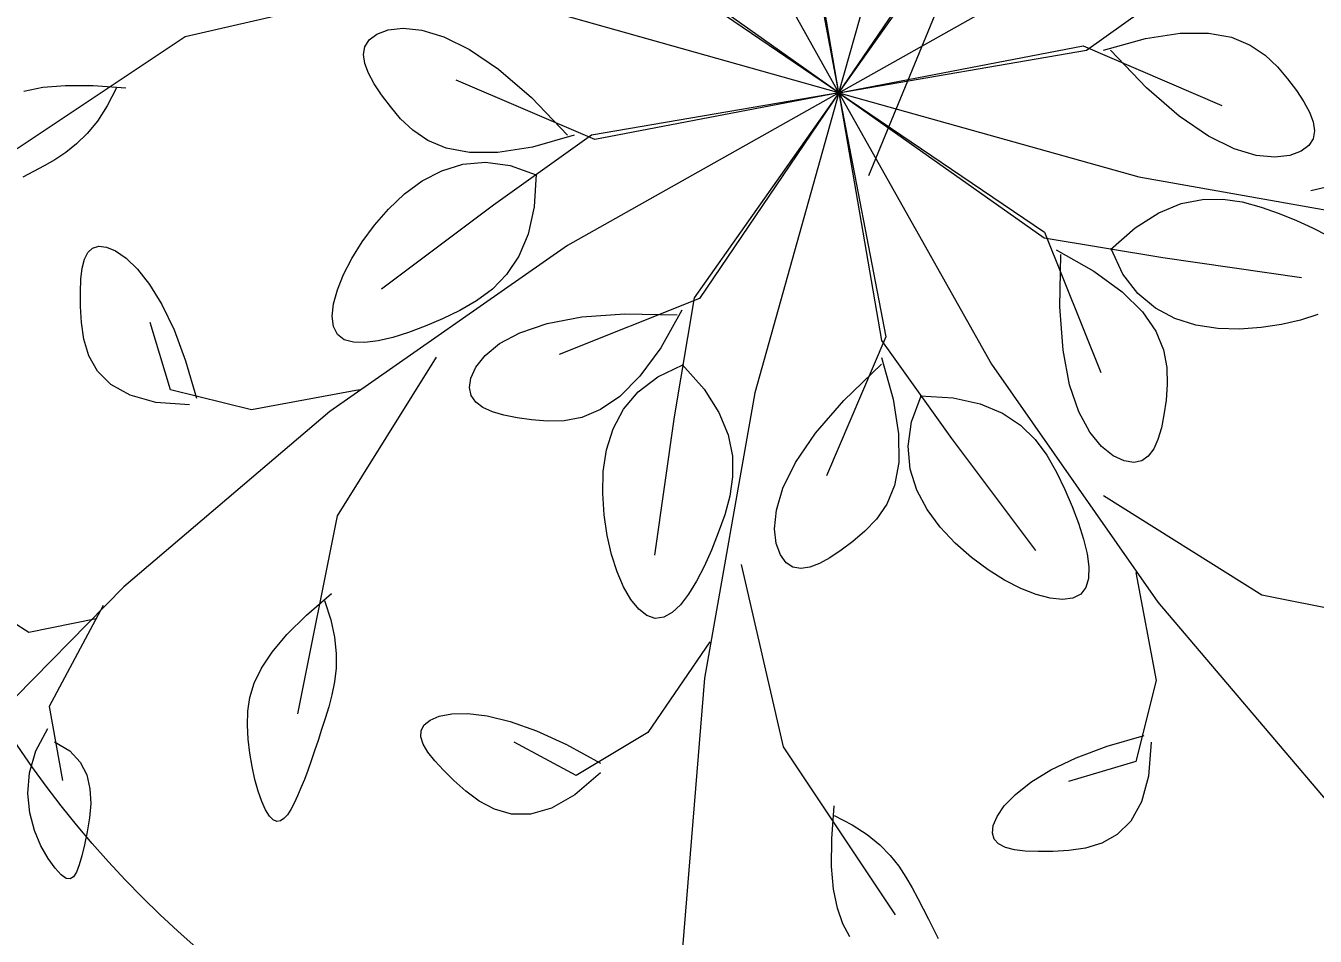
# Model space of a CAD drawing. Header units: centimetres. Extents: x -26724 to 60145, y -23645 to 6771.
# Drawn here: x -18942.06 to -18903.81, y 5664.13 to 5691.13 of the extents above; entities that cross this region are included whole.
import ezdxf

# ---------------------------------------------------------------- set-up
doc = ezdxf.new("R2010")
doc.units = ezdxf.units.CM
doc.linetypes.add('AUSGEZOGEN', pattern=[0])
doc.linetypes.add('PUNKT2_S9', pattern=[0.35, 0.15, -0.1, 0, -0.1])
for name, color, linetype, lineweight in [('4.KOTE', 88, 'Continuous', 15), ('Moebel', 252, 'PUNKT2_S9', 13), ('namjestaj', 150, 'Continuous', 5)]:
    doc.layers.add(name, color=color, linetype=linetype, lineweight=lineweight)
doc.styles.get("Standard").update_dxf_attribs({"font": 'calibri.ttf'})
doc.dimstyles.new('ja 1 50', dxfattribs={"dimtxt": 10, "dimasz": 5, "dimexe": 5, "dimexo": 5, "dimgap": 1, "dimtad": 1, "dimdec": 0, "dimtxsty": 'Standard', "dimblk": 'ARCHTICK', "dimcen": 2.5, "dimclrd": 256, "dimclrt": 7, "dimadec": 0, "dimazin": 0, "dimtfac": 1, "dimtdec": 0, "dimtix": 1, "dimtmove": 1, "dimatfit": 3, "dimldrblk": 'ARCHTICK', "dimfxl": 10, "dimfxlon": 1, "dimlwd": 0, "dimlwe": 9, "dimarcsym": 0})

# ---------------------------------------------------------------- blocks, each defined once
blk = doc.blocks.new('ggggt')
at = {"layer": 'Moebel', "color": 91, "linetype": 'AUSGEZOGEN', "lineweight": 18, "transparency": 33554687}
for p, q in [((1567, 1992.575, 13.5), (1569.494, 2001.472, 13.5)), ((1567, 1992.575, 13.5), (1562.472, 2000.63, 13.5)), ((1567, 1992.575, 13.5), (1565.613, 1999.816, 13.5)), ((1567, 1992.575, 13.5), (1565.738, 1999.918, 13.5)), ((1567, 1992.575, 13.5), (1571.14, 1998.676, 13.5)), ((1567, 1992.575, 13.5), (1571.301, 1998.659, 13.5)), ((1567, 1992.575, 13.5), (1575.055, 1997.103, 13.5)), ((1567, 1992.575, 13.5), (1560.899, 1996.714, 13.5)), ((1567, 1992.575, 13.5), (1560.916, 1996.875, 13.5)), ((1574.344, 1993.837, 13.5), (1577.251, 1995.912, 13.5)), ((1553.004, 1995.474, 13.5), (1547.603, 1994.232, 13.5)), ((1567, 1992.575, 13.5), (1558.103, 1995.069, 13.5)), ((1547.603, 1994.232, 13.5), (1542.619, 1990.912, 13.5)), ((1553.063, 1994.142, 13.5), (1553.292, 1994.311, 13.5)), ((1553.292, 1994.311, 13.5), (1553.627, 1994.436, 13.5)), ((1553.627, 1994.436, 13.5), (1554.07, 1994.489, 13.5)), ((1554.07, 1994.489, 13.5), (1554.62, 1994.434, 13.5)), ((1554.62, 1994.434, 13.5), (1555.276, 1994.236, 13.5)), ((1555.276, 1994.236, 13.5), (1556.037, 1993.86, 13.5)), ((1576.09, 1994.184, 13.5), (1577.119, 1994.344, 13.5)), ((1577.119, 1994.344, 13.5), (1577.964, 1994.346, 13.5)), ((1577.964, 1994.346, 13.5), (1578.65, 1994.218, 13.5)), ((1578.65, 1994.218, 13.5), (1579.202, 1993.99, 13.5)), ((1552.891, 1993.705, 13.5), (1552.932, 1993.94, 13.5)), ((1552.932, 1993.94, 13.5), (1553.063, 1994.142, 13.5)), ((1556.037, 1993.86, 13.5), (1556.903, 1993.27, 13.5)), ((1567, 1992.575, 13.5), (1574.242, 1993.962, 13.5)), ((1567, 1992.575, 13.5), (1574.344, 1993.837, 13.5)), ((1574.242, 1993.962, 13.5), (1578.359, 1992.2, 13.5)), ((1574.852, 1993.837, 13.5), (1576.09, 1994.184, 13.5)), ((1576.127, 1992.716, 13.5), (1575.052, 1993.837, 13.5)), ((1579.202, 1993.99, 13.5), (1579.646, 1993.69, 13.5)), ((1552.929, 1993.442, 13.5), (1552.891, 1993.705, 13.5)), ((1553.038, 1993.153, 13.5), (1552.929, 1993.442, 13.5)), ((1579.646, 1993.69, 13.5), (1580.006, 1993.346, 13.5)), ((1553.207, 1992.842, 13.5), (1553.038, 1993.153, 13.5)), ((1556.903, 1993.27, 13.5), (1557.874, 1992.433, 13.5)), ((1580.006, 1993.346, 13.5), (1580.308, 1992.988, 13.5)), ((1542.815, 1992.623, 13.5), (1543.376, 1992.737, 13.5)), ((1543.376, 1992.737, 13.5), (1544.055, 1992.794, 13.5)), ((1544.055, 1992.794, 13.5), (1544.871, 1992.79, 13.5)), ((1544.871, 1992.79, 13.5), (1545.846, 1992.719, 13.5)), ((1545.563, 1992.719, 13.5), (1545.289, 1992.184, 13.5)), ((1553.429, 1992.51, 13.5), (1553.207, 1992.842, 13.5)), ((1559.759, 1991.188, 13.5), (1555.642, 1992.949, 13.5)), ((1577.097, 1991.879, 13.5), (1576.127, 1992.716, 13.5)), ((1580.308, 1992.988, 13.5), (1580.572, 1992.639, 13.5)), ((1553.692, 1992.162, 13.5), (1553.429, 1992.51, 13.5)), ((1557.874, 1992.433, 13.5), (1558.949, 1991.312, 13.5)), ((1567, 1992.575, 13.5), (1558.945, 1988.047, 13.5)), ((1567, 1992.575, 13.5), (1559.657, 1991.313, 13.5)), ((1567, 1992.575, 13.5), (1559.759, 1991.188, 13.5)), ((1567, 1992.575, 13.5), (1562.7, 1986.49, 13.5)), ((1567, 1992.575, 13.5), (1562.861, 1986.473, 13.5)), ((1567, 1992.575, 13.5), (1564.507, 1983.677, 13.5)), ((1567, 1992.575, 13.5), (1568.262, 1985.231, 13.5)), ((1567, 1992.575, 13.5), (1573.085, 1988.274, 13.5)), ((1567, 1992.575, 13.5), (1568.387, 1985.333, 13.5)), ((1567, 1992.575, 13.5), (1573.102, 1988.435, 13.5)), ((1567, 1992.575, 13.5), (1571.528, 1984.52, 13.5)), ((1567, 1992.575, 13.5), (1575.898, 1990.081, 13.5)), ((1580.572, 1992.639, 13.5), (1580.793, 1992.307, 13.5)), ((1580.793, 1992.307, 13.5), (1580.963, 1991.996, 13.5)), ((1545.289, 1992.184, 13.5), (1544.999, 1991.736, 13.5)), ((1553.995, 1991.803, 13.5), (1553.692, 1992.162, 13.5)), ((1580.963, 1991.996, 13.5), (1581.072, 1991.707, 13.5)), ((1544.999, 1991.736, 13.5), (1544.695, 1991.364, 13.5)), ((1554.355, 1991.46, 13.5), (1553.995, 1991.803, 13.5)), ((1577.964, 1991.29, 13.5), (1577.097, 1991.879, 13.5)), ((1581.072, 1991.707, 13.5), (1581.11, 1991.444, 13.5)), ((1544.695, 1991.364, 13.5), (1544.381, 1991.056, 13.5)), ((1554.799, 1991.159, 13.5), (1554.355, 1991.46, 13.5)), ((1555.351, 1990.931, 13.5), (1554.799, 1991.159, 13.5)), ((1559.657, 1991.313, 13.5), (1556.75, 1989.237, 13.5)), ((1559.149, 1991.312, 13.5), (1557.911, 1990.965, 13.5)), ((1578.725, 1990.914, 13.5), (1577.964, 1991.29, 13.5)), ((1581.069, 1991.21, 13.5), (1580.938, 1991.007, 13.5)), ((1581.11, 1991.444, 13.5), (1581.069, 1991.21, 13.5)), ((1544.062, 1990.801, 13.5), (1543.74, 1990.587, 13.5)), ((1544.381, 1991.056, 13.5), (1544.062, 1990.801, 13.5)), ((1556.037, 1990.803, 13.5), (1555.351, 1990.931, 13.5)), ((1556.882, 1990.805, 13.5), (1556.037, 1990.803, 13.5)), ((1557.911, 1990.965, 13.5), (1556.882, 1990.805, 13.5)), ((1579.381, 1990.716, 13.5), (1578.725, 1990.914, 13.5)), ((1580.709, 1990.839, 13.5), (1580.373, 1990.713, 13.5)), ((1580.938, 1991.007, 13.5), (1580.709, 1990.839, 13.5)), ((1580.997, 1989.675, 13.5), (1586.398, 1990.917, 13.5)), ((1543.419, 1990.402, 13.5), (1543.102, 1990.234, 13.5)), ((1543.74, 1990.587, 13.5), (1543.419, 1990.402, 13.5)), ((1555.214, 1990.263, 13.5), (1555.841, 1990.458, 13.5)), ((1555.841, 1990.458, 13.5), (1556.518, 1990.518, 13.5)), ((1556.518, 1990.518, 13.5), (1557.243, 1990.421, 13.5)), ((1557.243, 1990.421, 13.5), (1558.015, 1990.141, 13.5)), ((1579.931, 1990.661, 13.5), (1579.381, 1990.716, 13.5)), ((1580.373, 1990.713, 13.5), (1579.931, 1990.661, 13.5)), ((1543.102, 1990.234, 13.5), (1542.792, 1990.073, 13.5)), ((1554.637, 1989.96, 13.5), (1555.214, 1990.263, 13.5)), ((1558.015, 1990.162, 13.5), (1557.953, 1989.19, 13.5)), ((1575.898, 1990.081, 13.5), (1584.368, 1988.582, 13.5)), ((1554.112, 1989.573, 13.5), (1554.637, 1989.96, 13.5)), ((1556.75, 1989.237, 13.5), (1553.427, 1986.747, 13.5)), ((1553.638, 1989.126, 13.5), (1554.112, 1989.573, 13.5)), ((1576.487, 1989.014, 13.5), (1577.151, 1989.286, 13.5)), ((1577.151, 1989.286, 13.5), (1577.784, 1989.412, 13.5)), ((1577.784, 1989.412, 13.5), (1578.388, 1989.42, 13.5)), ((1578.388, 1989.42, 13.5), (1578.967, 1989.335, 13.5)), ((1578.967, 1989.335, 13.5), (1579.523, 1989.185, 13.5)), ((1553.218, 1988.645, 13.5), (1553.638, 1989.126, 13.5)), ((1557.953, 1989.19, 13.5), (1557.775, 1988.384, 13.5)), ((1575.791, 1988.57, 13.5), (1576.487, 1989.014, 13.5)), ((1579.523, 1989.185, 13.5), (1580.057, 1988.995, 13.5)), ((1580.057, 1988.995, 13.5), (1580.571, 1988.789, 13.5)), ((1552.853, 1988.152, 13.5), (1553.218, 1988.645, 13.5)), ((1575.06, 1987.927, 13.5), (1575.791, 1988.57, 13.5)), ((1580.571, 1988.789, 13.5), (1581.053, 1988.572, 13.5)), ((1581.053, 1988.572, 13.5), (1581.491, 1988.345, 13.5)), ((1552.546, 1987.66, 13.5), (1552.853, 1988.152, 13.5)), ((1557.775, 1988.384, 13.5), (1557.498, 1987.723, 13.5)), ((1573.085, 1988.274, 13.5), (1576.609, 1987.686, 13.5)), ((1573.102, 1988.435, 13.5), (1574.768, 1984.278, 13.5)), ((1544.619, 1987.639, 13.5), (1544.72, 1987.839, 13.5)), ((1544.72, 1987.839, 13.5), (1544.859, 1987.969, 13.5)), ((1544.859, 1987.969, 13.5), (1545.039, 1988.023, 13.5)), ((1545.039, 1988.023, 13.5), (1545.265, 1987.997, 13.5)), ((1545.265, 1987.997, 13.5), (1545.539, 1987.883, 13.5)), ((1545.539, 1987.883, 13.5), (1545.851, 1987.669, 13.5)), ((1558.945, 1988.047, 13.5), (1551.896, 1983.117, 13.5)), ((1557.498, 1987.723, 13.5), (1557.14, 1987.186, 13.5)), ((1573.445, 1987.916, 13.5), (1574.566, 1987.285, 13.5)), ((1573.554, 1986.222, 13.5), (1573.587, 1987.774, 13.5)), ((1575.423, 1987.198, 13.5), (1575.075, 1987.942, 13.5)), ((1544.51, 1987.046, 13.5), (1544.55, 1987.372, 13.5)), ((1544.55, 1987.372, 13.5), (1544.619, 1987.639, 13.5)), ((1545.851, 1987.669, 13.5), (1546.192, 1987.342, 13.5)), ((1546.192, 1987.342, 13.5), (1546.55, 1986.887, 13.5)), ((1552.3, 1987.182, 13.5), (1552.546, 1987.66, 13.5)), ((1576.609, 1987.686, 13.5), (1580.719, 1987.098, 13.5)), ((1544.494, 1986.664, 13.5), (1544.51, 1987.046, 13.5)), ((1552.119, 1986.729, 13.5), (1552.3, 1987.182, 13.5)), ((1557.14, 1987.186, 13.5), (1556.717, 1986.753, 13.5)), ((1574.566, 1987.285, 13.5), (1575.407, 1986.671, 13.5)), ((1575.867, 1986.616, 13.5), (1575.423, 1987.198, 13.5)), ((1544.498, 1986.231, 13.5), (1544.494, 1986.664, 13.5)), ((1546.55, 1986.887, 13.5), (1546.915, 1986.291, 13.5)), ((1552.008, 1986.313, 13.5), (1552.119, 1986.729, 13.5)), ((1556.717, 1986.753, 13.5), (1556.248, 1986.403, 13.5)), ((1575.407, 1986.671, 13.5), (1576.005, 1986.075, 13.5)), ((1576.388, 1986.181, 13.5), (1575.867, 1986.616, 13.5)), ((1544.523, 1985.757, 13.5), (1544.498, 1986.231, 13.5)), ((1546.915, 1986.291, 13.5), (1547.274, 1985.539, 13.5)), ((1551.969, 1985.945, 13.5), (1552.008, 1986.313, 13.5)), ((1556.248, 1986.403, 13.5), (1555.749, 1986.117, 13.5)), ((1562.861, 1986.473, 13.5), (1558.704, 1984.808, 13.5)), ((1562.7, 1986.49, 13.5), (1562.112, 1982.966, 13.5)), ((1573.648, 1984.943, 13.5), (1573.554, 1986.222, 13.5)), ((1576.969, 1985.875, 13.5), (1576.388, 1986.181, 13.5)), ((1552.007, 1985.639, 13.5), (1551.969, 1985.945, 13.5)), ((1555.237, 1985.873, 13.5), (1554.728, 1985.656, 13.5)), ((1555.749, 1986.117, 13.5), (1555.237, 1985.873, 13.5)), ((1558.34, 1985.731, 13.5), (1559.369, 1985.927, 13.5)), ((1559.369, 1985.927, 13.5), (1560.647, 1986.021, 13.5)), ((1560.647, 1986.021, 13.5), (1562.2, 1985.988, 13.5)), ((1562.342, 1986.13, 13.5), (1561.711, 1985.009, 13.5)), ((1576.005, 1986.075, 13.5), (1576.4, 1985.499, 13.5)), ((1577.591, 1985.681, 13.5), (1576.969, 1985.875, 13.5)), ((1580.697, 1985.829, 13.5), (1580.132, 1985.698, 13.5)), ((1581.209, 1985.993, 13.5), (1580.697, 1985.829, 13.5)), ((1544.595, 1985.262, 13.5), (1544.523, 1985.757, 13.5)), ((1547.169, 1983.766, 13.5), (1546.568, 1985.765, 13.5)), ((1547.274, 1985.539, 13.5), (1547.618, 1984.619, 13.5)), ((1552.125, 1985.404, 13.5), (1552.007, 1985.639, 13.5)), ((1554.234, 1985.468, 13.5), (1553.763, 1985.319, 13.5)), ((1554.728, 1985.656, 13.5), (1554.234, 1985.468, 13.5)), ((1556.932, 1985.135, 13.5), (1557.535, 1985.458, 13.5)), ((1557.535, 1985.458, 13.5), (1558.34, 1985.731, 13.5)), ((1576.4, 1985.499, 13.5), (1576.629, 1984.947, 13.5)), ((1578.237, 1985.583, 13.5), (1577.591, 1985.681, 13.5)), ((1578.887, 1985.564, 13.5), (1578.237, 1985.583, 13.5)), ((1579.524, 1985.608, 13.5), (1578.887, 1985.564, 13.5)), ((1580.132, 1985.698, 13.5), (1579.524, 1985.608, 13.5)), ((1544.745, 1984.774, 13.5), (1544.595, 1985.262, 13.5)), ((1552.324, 1985.25, 13.5), (1552.125, 1985.404, 13.5)), ((1552.598, 1985.172, 13.5), (1552.324, 1985.25, 13.5)), ((1552.936, 1985.163, 13.5), (1552.598, 1985.172, 13.5)), ((1553.327, 1985.214, 13.5), (1552.936, 1985.163, 13.5)), ((1553.763, 1985.319, 13.5), (1553.327, 1985.214, 13.5)), ((1556.504, 1984.785, 13.5), (1556.932, 1985.135, 13.5)), ((1568.387, 1985.333, 13.5), (1566.626, 1981.216, 13.5)), ((1568.262, 1985.231, 13.5), (1570.338, 1982.324, 13.5)), ((1545.003, 1984.317, 13.5), (1544.745, 1984.774, 13.5)), ((1555.053, 1984.728, 13.5), (1552.112, 1980.03, 13.5)), ((1556.228, 1984.435, 13.5), (1556.504, 1984.785, 13.5)), ((1561.711, 1985.009, 13.5), (1561.096, 1984.168, 13.5)), ((1568.263, 1984.723, 13.5), (1568.61, 1983.485, 13.5)), ((1573.844, 1983.914, 13.5), (1573.648, 1984.943, 13.5)), ((1576.629, 1984.947, 13.5), (1576.731, 1984.421, 13.5)), ((1545.4, 1983.918, 13.5), (1545.003, 1984.317, 13.5)), ((1547.618, 1984.619, 13.5), (1547.935, 1983.516, 13.5)), ((1556.08, 1984.109, 13.5), (1556.228, 1984.435, 13.5)), ((1561.624, 1984.152, 13.5), (1562.368, 1984.5, 13.5)), ((1562.353, 1984.515, 13.5), (1562.996, 1983.784, 13.5)), ((1567.142, 1983.448, 13.5), (1568.263, 1984.523, 13.5)), ((1571.528, 1984.52, 13.5), (1576.458, 1977.47, 13.5)), ((1576.731, 1984.421, 13.5), (1576.742, 1983.924, 13.5)), ((1545.967, 1983.6, 13.5), (1545.4, 1983.918, 13.5)), ((1556.036, 1983.828, 13.5), (1556.08, 1984.109, 13.5)), ((1561.096, 1984.168, 13.5), (1560.5, 1983.57, 13.5)), ((1561.042, 1983.708, 13.5), (1561.624, 1984.152, 13.5)), ((1574.117, 1983.109, 13.5), (1573.844, 1983.914, 13.5)), ((1576.742, 1983.924, 13.5), (1576.703, 1983.456, 13.5)), ((1546.735, 1983.391, 13.5), (1545.967, 1983.6, 13.5)), ((1549.572, 1983.166, 13.5), (1547.169, 1983.766, 13.5)), ((1552.775, 1983.766, 13.5), (1549.572, 1983.166, 13.5)), ((1556.087, 1983.592, 13.5), (1556.036, 1983.828, 13.5)), ((1556.224, 1983.397, 13.5), (1556.087, 1983.592, 13.5)), ((1560.5, 1983.57, 13.5), (1559.925, 1983.175, 13.5)), ((1560.606, 1983.187, 13.5), (1561.042, 1983.708, 13.5)), ((1562.996, 1983.784, 13.5), (1563.44, 1983.088, 13.5)), ((1564.507, 1983.677, 13.5), (1563.007, 1975.207, 13.5)), ((1569.154, 1982.817, 13.5), (1569.434, 1983.59, 13.5)), ((1569.413, 1983.59, 13.5), (1570.385, 1983.527, 13.5)), ((1570.385, 1983.527, 13.5), (1571.191, 1983.349, 13.5)), ((1551.896, 1983.117, 13.5), (1545.785, 1977.92, 13.5)), ((1547.735, 1983.316, 13.5), (1546.735, 1983.391, 13.5)), ((1556.437, 1983.238, 13.5), (1556.224, 1983.397, 13.5)), ((1556.718, 1983.111, 13.5), (1556.437, 1983.238, 13.5)), ((1557.058, 1983.01, 13.5), (1556.718, 1983.111, 13.5)), ((1559.925, 1983.175, 13.5), (1559.373, 1982.946, 13.5)), ((1560.3, 1982.606, 13.5), (1560.606, 1983.187, 13.5)), ((1566.305, 1982.478, 13.5), (1567.142, 1983.448, 13.5)), ((1568.61, 1983.485, 13.5), (1568.77, 1982.456, 13.5)), ((1571.191, 1983.349, 13.5), (1571.852, 1983.072, 13.5)), ((1576.703, 1983.456, 13.5), (1576.643, 1983.024, 13.5)), ((1557.449, 1982.932, 13.5), (1557.058, 1983.01, 13.5)), ((1557.882, 1982.872, 13.5), (1557.449, 1982.932, 13.5)), ((1558.349, 1982.833, 13.5), (1557.882, 1982.872, 13.5)), ((1558.847, 1982.844, 13.5), (1558.349, 1982.833, 13.5)), ((1559.373, 1982.946, 13.5), (1558.847, 1982.844, 13.5)), ((1562.112, 1982.966, 13.5), (1561.524, 1978.856, 13.5)), ((1563.44, 1983.088, 13.5), (1563.712, 1982.424, 13.5)), ((1569.057, 1982.092, 13.5), (1569.154, 1982.817, 13.5)), ((1571.852, 1983.072, 13.5), (1572.389, 1982.714, 13.5)), ((1574.44, 1982.506, 13.5), (1574.117, 1983.109, 13.5)), ((1576.643, 1983.024, 13.5), (1576.565, 1982.633, 13.5)), ((1560.107, 1981.984, 13.5), (1560.3, 1982.606, 13.5)), ((1563.712, 1982.424, 13.5), (1563.838, 1981.791, 13.5)), ((1565.715, 1981.611, 13.5), (1566.305, 1982.478, 13.5)), ((1568.77, 1982.456, 13.5), (1568.772, 1981.611, 13.5)), ((1572.389, 1982.714, 13.5), (1572.822, 1982.292, 13.5)), ((1574.79, 1982.078, 13.5), (1574.44, 1982.506, 13.5)), ((1576.565, 1982.633, 13.5), (1576.464, 1982.292, 13.5)), ((1560.009, 1981.338, 13.5), (1560.107, 1981.984, 13.5)), ((1569.117, 1981.415, 13.5), (1569.057, 1982.092, 13.5)), ((1570.338, 1982.324, 13.5), (1572.828, 1979.001, 13.5)), ((1572.822, 1982.292, 13.5), (1573.172, 1981.822, 13.5)), ((1575.14, 1981.802, 13.5), (1574.79, 1982.078, 13.5)), ((1576.337, 1982.011, 13.5), (1576.178, 1981.798, 13.5)), ((1576.464, 1982.292, 13.5), (1576.337, 1982.011, 13.5)), ((1563.838, 1981.791, 13.5), (1563.846, 1981.187, 13.5)), ((1565.339, 1980.85, 13.5), (1565.715, 1981.611, 13.5)), ((1568.772, 1981.611, 13.5), (1568.644, 1980.925, 13.5)), ((1573.172, 1981.822, 13.5), (1573.458, 1981.323, 13.5)), ((1575.466, 1981.654, 13.5), (1575.14, 1981.802, 13.5)), ((1575.747, 1981.611, 13.5), (1575.466, 1981.654, 13.5)), ((1575.983, 1981.662, 13.5), (1575.747, 1981.611, 13.5)), ((1576.178, 1981.798, 13.5), (1575.983, 1981.662, 13.5)), ((1559.99, 1980.688, 13.5), (1560.009, 1981.338, 13.5)), ((1569.312, 1980.788, 13.5), (1569.117, 1981.415, 13.5)), ((1573.458, 1981.323, 13.5), (1573.702, 1980.811, 13.5)), ((1563.846, 1981.187, 13.5), (1563.761, 1980.608, 13.5)), ((1565.142, 1980.194, 13.5), (1565.339, 1980.85, 13.5)), ((1568.644, 1980.925, 13.5), (1568.416, 1980.373, 13.5)), ((1560.034, 1980.051, 13.5), (1559.99, 1980.688, 13.5)), ((1563.761, 1980.608, 13.5), (1563.611, 1980.052, 13.5)), ((1569.615, 1980.211, 13.5), (1569.312, 1980.788, 13.5)), ((1573.702, 1980.811, 13.5), (1573.919, 1980.302, 13.5)), ((1574.847, 1980.627, 13.5), (1579.545, 1977.686, 13.5)), ((1560.124, 1979.443, 13.5), (1560.034, 1980.051, 13.5)), ((1563.611, 1980.052, 13.5), (1563.421, 1979.518, 13.5)), ((1565.086, 1979.644, 13.5), (1565.142, 1980.194, 13.5)), ((1568.416, 1980.373, 13.5), (1568.115, 1979.929, 13.5)), ((1570.002, 1979.686, 13.5), (1569.615, 1980.211, 13.5)), ((1573.919, 1980.302, 13.5), (1574.107, 1979.808, 13.5)), ((1552.112, 1980.03, 13.5), (1550.936, 1974.158, 13.5)), ((1568.115, 1979.929, 13.5), (1567.772, 1979.569, 13.5)), ((1570.449, 1979.213, 13.5), (1570.002, 1979.686, 13.5)), ((1574.107, 1979.808, 13.5), (1574.256, 1979.338, 13.5)), ((1560.254, 1978.878, 13.5), (1560.124, 1979.443, 13.5)), ((1563.421, 1979.518, 13.5), (1563.215, 1979.004, 13.5)), ((1565.139, 1979.202, 13.5), (1565.086, 1979.644, 13.5)), ((1567.772, 1979.569, 13.5), (1567.413, 1979.267, 13.5)), ((1574.256, 1979.338, 13.5), (1574.361, 1978.902, 13.5)), ((1563.215, 1979.004, 13.5), (1562.998, 1978.522, 13.5)), ((1565.265, 1978.866, 13.5), (1565.139, 1979.202, 13.5)), ((1567.065, 1979.003, 13.5), (1566.733, 1978.782, 13.5)), ((1567.413, 1979.267, 13.5), (1567.065, 1979.003, 13.5)), ((1570.93, 1978.793, 13.5), (1570.449, 1979.213, 13.5)), ((1560.419, 1978.366, 13.5), (1560.254, 1978.878, 13.5)), ((1562.998, 1978.522, 13.5), (1562.771, 1978.084, 13.5)), ((1564.101, 1978.578, 13.5), (1565.343, 1973.177, 13.5)), ((1565.433, 1978.637, 13.5), (1565.265, 1978.866, 13.5)), ((1565.635, 1978.506, 13.5), (1565.433, 1978.637, 13.5)), ((1566.422, 1978.612, 13.5), (1566.133, 1978.503, 13.5)), ((1566.733, 1978.782, 13.5), (1566.422, 1978.612, 13.5)), ((1571.423, 1978.427, 13.5), (1570.93, 1978.793, 13.5)), ((1574.361, 1978.902, 13.5), (1574.412, 1978.51, 13.5)), ((1560.611, 1977.918, 13.5), (1560.419, 1978.366, 13.5)), ((1565.87, 1978.465, 13.5), (1565.635, 1978.506, 13.5)), ((1566.133, 1978.503, 13.5), (1565.87, 1978.465, 13.5)), ((1571.915, 1978.12, 13.5), (1571.423, 1978.427, 13.5)), ((1574.403, 1978.172, 13.5), (1574.325, 1977.899, 13.5)), ((1574.412, 1978.51, 13.5), (1574.403, 1978.172, 13.5)), ((1575.809, 1978.35, 13.5), (1576.409, 1975.146, 13.5)), ((1545.785, 1977.92, 13.5), (1540.545, 1972.589, 13.5)), ((1542.963, 1976.57, 13.5), (1540.761, 1977.969, 13.5)), ((1560.827, 1977.545, 13.5), (1560.611, 1977.918, 13.5)), ((1562.771, 1978.084, 13.5), (1562.537, 1977.702, 13.5)), ((1572.393, 1977.874, 13.5), (1571.915, 1978.12, 13.5)), ((1572.846, 1977.693, 13.5), (1572.393, 1977.874, 13.5)), ((1574.325, 1977.899, 13.5), (1574.171, 1977.699, 13.5)), ((1551.2, 1977.079, 13.5), (1551.94, 1977.718, 13.5)), ((1551.74, 1977.519, 13.5), (1551.925, 1976.946, 13.5)), ((1561.059, 1977.258, 13.5), (1560.827, 1977.545, 13.5)), ((1562.296, 1977.388, 13.5), (1562.051, 1977.156, 13.5)), ((1562.537, 1977.702, 13.5), (1562.296, 1977.388, 13.5)), ((1573.262, 1977.582, 13.5), (1572.846, 1977.693, 13.5)), ((1573.63, 1977.543, 13.5), (1573.262, 1977.582, 13.5)), ((1573.936, 1977.581, 13.5), (1573.63, 1977.543, 13.5)), ((1574.171, 1977.699, 13.5), (1573.936, 1977.581, 13.5)), ((1576.458, 1977.47, 13.5), (1581.655, 1971.359, 13.5)), ((1579.545, 1977.686, 13.5), (1585.417, 1976.51, 13.5)), ((1545.166, 1977.369, 13.5), (1543.564, 1974.371, 13.5)), ((1550.62, 1976.505, 13.5), (1551.2, 1977.079, 13.5)), ((1561.303, 1977.068, 13.5), (1561.059, 1977.258, 13.5)), ((1561.552, 1976.985, 13.5), (1561.303, 1977.068, 13.5)), ((1561.802, 1977.018, 13.5), (1561.552, 1976.985, 13.5)), ((1562.051, 1977.156, 13.5), (1561.802, 1977.018, 13.5)), ((1544.966, 1976.969, 13.5), (1542.963, 1976.57, 13.5)), ((1551.925, 1976.946, 13.5), (1552.036, 1976.424, 13.5)), ((1550.181, 1975.984, 13.5), (1550.62, 1976.505, 13.5)), ((1552.036, 1976.424, 13.5), (1552.084, 1975.946, 13.5)), ((1563.17, 1976.287, 13.5), (1561.329, 1973.598, 13.5)), ((1549.865, 1975.507, 13.5), (1550.181, 1975.984, 13.5)), ((1552.084, 1975.946, 13.5), (1552.08, 1975.507, 13.5)), ((1549.652, 1975.062, 13.5), (1549.865, 1975.507, 13.5)), ((1552.08, 1975.507, 13.5), (1552.034, 1975.101, 13.5)), ((1552.034, 1975.101, 13.5), (1551.958, 1974.721, 13.5)), ((1563.007, 1975.207, 13.5), (1562.361, 1967.211, 13.5)), ((1576.409, 1975.146, 13.5), (1575.809, 1972.743, 13.5)), ((1549.526, 1974.64, 13.5), (1549.652, 1975.062, 13.5)), ((1551.958, 1974.721, 13.5), (1551.862, 1974.363, 13.5)), ((1543.564, 1974.371, 13.5), (1543.965, 1972.172, 13.5)), ((1549.466, 1974.23, 13.5), (1549.526, 1974.64, 13.5)), ((1551.862, 1974.363, 13.5), (1551.757, 1974.02, 13.5)), ((1549.454, 1973.82, 13.5), (1549.466, 1974.23, 13.5)), ((1551.757, 1974.02, 13.5), (1551.651, 1973.688, 13.5)), ((1554.69, 1973.828, 13.5), (1554.868, 1973.969, 13.5)), ((1554.868, 1973.969, 13.5), (1555.142, 1974.081, 13.5)), ((1555.142, 1974.081, 13.5), (1555.515, 1974.151, 13.5)), ((1555.515, 1974.151, 13.5), (1555.987, 1974.161, 13.5)), ((1555.987, 1974.161, 13.5), (1556.562, 1974.092, 13.5)), ((1556.562, 1974.092, 13.5), (1557.241, 1973.928, 13.5)), ((1543.173, 1973.052, 13.5), (1543.53, 1973.72, 13.5)), ((1549.474, 1973.405, 13.5), (1549.454, 1973.82, 13.5)), ((1551.651, 1973.688, 13.5), (1551.547, 1973.366, 13.5)), ((1554.594, 1973.472, 13.5), (1554.601, 1973.662, 13.5)), ((1554.601, 1973.662, 13.5), (1554.69, 1973.828, 13.5)), ((1557.241, 1973.928, 13.5), (1558.026, 1973.651, 13.5)), ((1558.026, 1973.651, 13.5), (1558.92, 1973.244, 13.5)), ((1561.329, 1973.598, 13.5), (1559.206, 1972.323, 13.5)), ((1543.73, 1973.321, 13.5), (1544.179, 1973.056, 13.5)), ((1549.52, 1972.991, 13.5), (1549.474, 1973.405, 13.5)), ((1551.547, 1973.366, 13.5), (1551.444, 1973.056, 13.5)), ((1554.664, 1973.258, 13.5), (1554.594, 1973.472, 13.5)), ((1554.804, 1973.021, 13.5), (1554.664, 1973.258, 13.5)), ((1559.206, 1972.323, 13.5), (1557.367, 1973.312, 13.5)), ((1558.92, 1973.244, 13.5), (1559.925, 1972.688, 13.5)), ((1565.343, 1973.177, 13.5), (1568.663, 1968.193, 13.5)), ((1574.036, 1972.848, 13.5), (1574.956, 1973.192, 13.5)), ((1574.956, 1973.192, 13.5), (1576.059, 1973.509, 13.5)), ((1576.259, 1973.309, 13.5), (1576.184, 1972.309, 13.5)), ((1542.984, 1972.405, 13.5), (1543.173, 1973.052, 13.5)), ((1544.179, 1973.056, 13.5), (1544.49, 1972.725, 13.5)), ((1549.588, 1972.589, 13.5), (1549.52, 1972.991, 13.5)), ((1551.444, 1973.056, 13.5), (1551.342, 1972.758, 13.5)), ((1555.007, 1972.762, 13.5), (1554.804, 1973.021, 13.5)), ((1573.284, 1972.489, 13.5), (1574.036, 1972.848, 13.5)), ((1542.934, 1971.789, 13.5), (1542.984, 1972.405, 13.5)), ((1544.49, 1972.725, 13.5), (1544.683, 1972.343, 13.5)), ((1549.673, 1972.209, 13.5), (1549.588, 1972.589, 13.5)), ((1551.24, 1972.475, 13.5), (1551.14, 1972.207, 13.5)), ((1551.342, 1972.758, 13.5), (1551.24, 1972.475, 13.5)), ((1555.266, 1972.48, 13.5), (1555.007, 1972.762, 13.5)), ((1555.574, 1972.177, 13.5), (1555.266, 1972.48, 13.5)), ((1559.925, 1972.405, 13.5), (1559.164, 1971.751, 13.5)), ((1572.688, 1972.124, 13.5), (1573.284, 1972.489, 13.5)), ((1575.809, 1972.743, 13.5), (1573.81, 1972.142, 13.5)), ((1544.683, 1972.343, 13.5), (1544.779, 1971.927, 13.5)), ((1549.771, 1971.861, 13.5), (1549.673, 1972.209, 13.5)), ((1551.14, 1972.207, 13.5), (1551.039, 1971.955, 13.5)), ((1555.928, 1971.86, 13.5), (1555.574, 1972.177, 13.5)), ((1572.233, 1971.766, 13.5), (1572.688, 1972.124, 13.5)), ((1576.184, 1972.309, 13.5), (1575.975, 1971.541, 13.5)), ((1542.994, 1971.215, 13.5), (1542.934, 1971.789, 13.5)), ((1544.779, 1971.927, 13.5), (1544.8, 1971.496, 13.5)), ((1549.879, 1971.557, 13.5), (1549.771, 1971.861, 13.5)), ((1550.939, 1971.721, 13.5), (1550.839, 1971.507, 13.5)), ((1551.039, 1971.955, 13.5), (1550.939, 1971.721, 13.5)), ((1556.328, 1971.561, 13.5), (1555.928, 1971.86, 13.5)), ((1559.164, 1971.751, 13.5), (1558.473, 1971.356, 13.5)), ((1571.906, 1971.426, 13.5), (1572.233, 1971.766, 13.5)), ((1544.8, 1971.496, 13.5), (1544.765, 1971.065, 13.5)), ((1549.991, 1971.307, 13.5), (1549.879, 1971.557, 13.5)), ((1550.105, 1971.122, 13.5), (1549.991, 1971.307, 13.5)), ((1550.738, 1971.318, 13.5), (1550.637, 1971.163, 13.5)), ((1550.839, 1971.507, 13.5), (1550.738, 1971.318, 13.5)), ((1556.779, 1971.322, 13.5), (1556.328, 1971.561, 13.5)), ((1557.284, 1971.181, 13.5), (1556.779, 1971.322, 13.5)), ((1558.473, 1971.356, 13.5), (1557.848, 1971.179, 13.5)), ((1566.785, 1970.446, 13.5), (1566.856, 1971.421, 13.5)), ((1571.692, 1971.113, 13.5), (1571.906, 1971.426, 13.5)), ((1575.975, 1971.541, 13.5), (1575.658, 1970.974, 13.5)), ((1543.134, 1970.696, 13.5), (1542.994, 1971.215, 13.5)), ((1544.765, 1971.065, 13.5), (1544.696, 1970.651, 13.5)), ((1550.216, 1971.008, 13.5), (1550.105, 1971.122, 13.5)), ((1550.324, 1970.962, 13.5), (1550.216, 1971.008, 13.5)), ((1550.43, 1970.978, 13.5), (1550.324, 1970.962, 13.5)), ((1550.534, 1971.047, 13.5), (1550.43, 1970.978, 13.5)), ((1550.637, 1971.163, 13.5), (1550.534, 1971.047, 13.5)), ((1557.848, 1971.179, 13.5), (1557.284, 1971.181, 13.5)), ((1566.856, 1971.138, 13.5), (1567.392, 1970.863, 13.5)), ((1571.578, 1970.839, 13.5), (1571.692, 1971.113, 13.5)), ((1575.658, 1970.974, 13.5), (1575.258, 1970.577, 13.5)), ((1543.326, 1970.242, 13.5), (1543.134, 1970.696, 13.5)), ((1544.696, 1970.651, 13.5), (1544.615, 1970.272, 13.5)), ((1567.392, 1970.863, 13.5), (1567.839, 1970.573, 13.5)), ((1567.839, 1970.573, 13.5), (1568.211, 1970.269, 13.5)), ((1571.552, 1970.613, 13.5), (1571.578, 1970.839, 13.5)), ((1571.606, 1970.433, 13.5), (1571.552, 1970.613, 13.5)), ((1575.258, 1970.577, 13.5), (1574.801, 1970.319, 13.5)), ((1543.54, 1969.863, 13.5), (1543.326, 1970.242, 13.5)), ((1544.615, 1970.272, 13.5), (1544.536, 1969.943, 13.5)), ((1566.781, 1969.629, 13.5), (1566.785, 1970.446, 13.5)), ((1568.211, 1970.269, 13.5), (1568.519, 1969.956, 13.5)), ((1571.736, 1970.294, 13.5), (1571.606, 1970.433, 13.5)), ((1571.936, 1970.193, 13.5), (1571.736, 1970.294, 13.5)), ((1572.203, 1970.124, 13.5), (1571.936, 1970.193, 13.5)), ((1572.529, 1970.084, 13.5), (1572.203, 1970.124, 13.5)), ((1574.313, 1970.169, 13.5), (1573.818, 1970.097, 13.5)), ((1574.801, 1970.319, 13.5), (1574.313, 1970.169, 13.5)), ((1543.747, 1969.572, 13.5), (1543.54, 1969.863, 13.5)), ((1544.536, 1969.943, 13.5), (1544.46, 1969.671, 13.5)), ((1568.519, 1969.956, 13.5), (1568.774, 1969.636, 13.5)), ((1572.911, 1970.068, 13.5), (1572.529, 1970.084, 13.5)), ((1573.344, 1970.072, 13.5), (1572.911, 1970.068, 13.5)), ((1573.818, 1970.097, 13.5), (1573.344, 1970.072, 13.5)), ((1543.924, 1969.377, 13.5), (1543.747, 1969.572, 13.5)), ((1544.07, 1969.274, 13.5), (1543.924, 1969.377, 13.5)), ((1544.381, 1969.462, 13.5), (1544.293, 1969.322, 13.5)), ((1544.46, 1969.671, 13.5), (1544.381, 1969.462, 13.5)), ((1566.839, 1968.95, 13.5), (1566.781, 1969.629, 13.5)), ((1568.774, 1969.636, 13.5), (1568.988, 1969.314, 13.5)), ((1544.191, 1969.258, 13.5), (1544.07, 1969.274, 13.5)), ((1544.293, 1969.322, 13.5), (1544.191, 1969.258, 13.5)), ((1568.988, 1969.314, 13.5), (1569.173, 1968.993, 13.5)), ((1569.173, 1968.993, 13.5), (1569.341, 1968.676, 13.5)), ((1566.952, 1968.389, 13.5), (1566.839, 1968.95, 13.5)), ((1569.341, 1968.676, 13.5), (1569.502, 1968.366, 13.5)), ((1567.116, 1967.925, 13.5), (1566.952, 1968.389, 13.5)), ((1569.502, 1968.366, 13.5), (1569.656, 1968.065, 13.5)), ((1567.325, 1967.536, 13.5), (1567.116, 1967.925, 13.5)), ((1569.656, 1968.065, 13.5), (1569.802, 1967.772, 13.5)), ((1569.802, 1967.772, 13.5), (1569.94, 1967.49, 13.5))]:
    blk.add_line(p, q, dxfattribs=at)
blk.add_circle((1567.746, 1990.122, 13.5), 30.281, dxfattribs=at)
blk = doc.blocks.new('_ArchTick')
at = {"color": 0, "linetype": 'ByBlock', "const_width": 0.15}
blk.add_lwpolyline([(-0.5, -0.5), (0.5, 0.5)], dxfattribs=at)
blk = doc.blocks.new('*D2842')
at = {"layer": '4.KOTE', "lineweight": 0, "transparency": 16777216}
for p in [(-18875.388, 5787.72), (-18917.051, 5686.697)]:
    blk.add_line(p, (-18888.457, 5756.032), dxfattribs=at)
at = {"layer": 'Defpoints', "color": 0, "lineweight": 50, "transparency": 16777216}
for p in [(-18888.457, 5756.032, 13.5), (-18917.051, 5686.697, 13.5)]:
    blk.add_point(p, dxfattribs=at)
at = {"layer": '4.KOTE', "lineweight": 0, "transparency": 16777216, "xscale": 5, "yscale": 5, "zscale": 5, "rotation": 247.588336424665}
blk.add_blockref('_ArchTick', (-18888.457, 5756.032), dxfattribs=at)
at = {"layer": '4.KOTE', "color": 7, "transparency": 16777216, "insert": (-18885.631, 5778.814), "char_height": 10, "attachment_point": 5, "rotation": 67.5883}
blk.add_mtext('R75', dxfattribs=at)
blk = doc.blocks.new('*D3039')
at = {"layer": '4.KOTE', "color": 0, "lineweight": 9, "transparency": 16777216}
for p, q in [((-18992.019, 5814.266), (-18992.019, 5829.201)), ((-18842.078, 5814.27), (-18842.078, 5829.201))]:
    blk.add_line(p, q, dxfattribs=at)
at = {"layer": '4.KOTE', "lineweight": 0, "transparency": 16777216}
blk.add_line((-18992.019, 5824.201), (-18842.078, 5824.201), dxfattribs=at)
at = {"layer": 'Defpoints', "color": 0, "lineweight": 50, "transparency": 16777216}
for p in [(-18842.078, 5824.201), (-18842.078, 5688.722, 13.5), (-18992.019, 5684.519, 13.5)]:
    blk.add_point(p, dxfattribs=at)
at = {"layer": '4.KOTE', "lineweight": 0, "transparency": 16777216, "xscale": 5, "yscale": 5, "zscale": 5, "rotation": 180}
blk.add_blockref('_ArchTick', (-18992.019, 5824.201), dxfattribs=at)
at = {"layer": '4.KOTE', "lineweight": 0, "transparency": 16777216, "xscale": 5, "yscale": 5, "zscale": 5}
blk.add_blockref('_ArchTick', (-18842.078, 5824.201), dxfattribs=at)
at = {"layer": '4.KOTE', "color": 7, "transparency": 16777216, "insert": (-18917.049, 5830.324), "char_height": 10, "attachment_point": 5}
blk.add_mtext('150', dxfattribs=at)
blk = doc.blocks.new('*D3041')
at = {"layer": '4.KOTE', "color": 0, "lineweight": 9, "transparency": 16777216}
for p, q in [((-19056.835, 5761.679), (-19071.78, 5761.679)), ((-19056.838, 5611.716), (-19071.78, 5611.716))]:
    blk.add_line(p, q, dxfattribs=at)
at = {"layer": '4.KOTE', "lineweight": 0, "transparency": 16777216}
blk.add_line((-19066.78, 5761.679), (-19066.78, 5611.716), dxfattribs=at)
at = {"layer": 'Defpoints', "color": 0, "lineweight": 50, "transparency": 16777216}
for p in [(-18915.384, 5761.679, 13.5), (-19066.78, 5611.716), (-18918.718, 5611.716, 13.5)]:
    blk.add_point(p, dxfattribs=at)
at = {"layer": '4.KOTE', "lineweight": 0, "transparency": 16777216, "xscale": 5, "yscale": 5, "zscale": 5}
for p, rotation in [((-19066.78, 5761.679), 90), ((-19066.78, 5611.716), 270)]:
    blk.add_blockref('_ArchTick', p, dxfattribs=dict(at, rotation=rotation))
at = {"layer": '4.KOTE', "color": 7, "transparency": 16777216, "insert": (-19072.903, 5686.697), "char_height": 10, "attachment_point": 5, "rotation": 90}
blk.add_mtext('150', dxfattribs=at)

msp = doc.modelspace()

# ---------------------------------------------------------------- linework, layer by layer
at = {"layer": 'namjestaj', "transparency": 33554687}
msp.add_circle((-18917.051, 5686.697, 13.5), 75, dxfattribs=at)

# ---------------------------------------------------------------- block references
msp.add_blockref('ggggt', (-20484.935, 3696.575))

# ---------------------------------------------------------------- dimensions: what is measured, and where the dimension line sits
at = {"layer": '4.KOTE'}
dim = msp.add_linear_dim(base=(-18842.078, 5824.201), p1=(-18992.019, 5684.519, 13.5), p2=(-18842.078, 5688.722, 13.5), dimstyle='ja 1 50', dxfattribs=at)
dim.commit()
dim.dimension.update_dxf_attribs({"geometry": '*D3039', "text_midpoint": (-18917.049, 5830.324)})
dim = msp.add_radius_dim(center=(-18917.051, 5686.697, 13.5), mpoint=(-18888.457, 5756.032, 13.5), dimstyle='ja 1 50', dxfattribs=at)
dim.commit()
dim.dimension.update_dxf_attribs({"geometry": '*D2842', "text_midpoint": (-18885.631, 5778.814)})
dim = msp.add_linear_dim(base=(-19066.78, 5611.716), p1=(-18915.384, 5761.679, 13.5), p2=(-18918.718, 5611.716, 13.5), angle=90, dimstyle='ja 1 50', dxfattribs=at)
dim.commit()
dim.dimension.update_dxf_attribs({"geometry": '*D3041', "text_midpoint": (-19072.903, 5686.697)})

doc.saveas('drawing.dxf')
